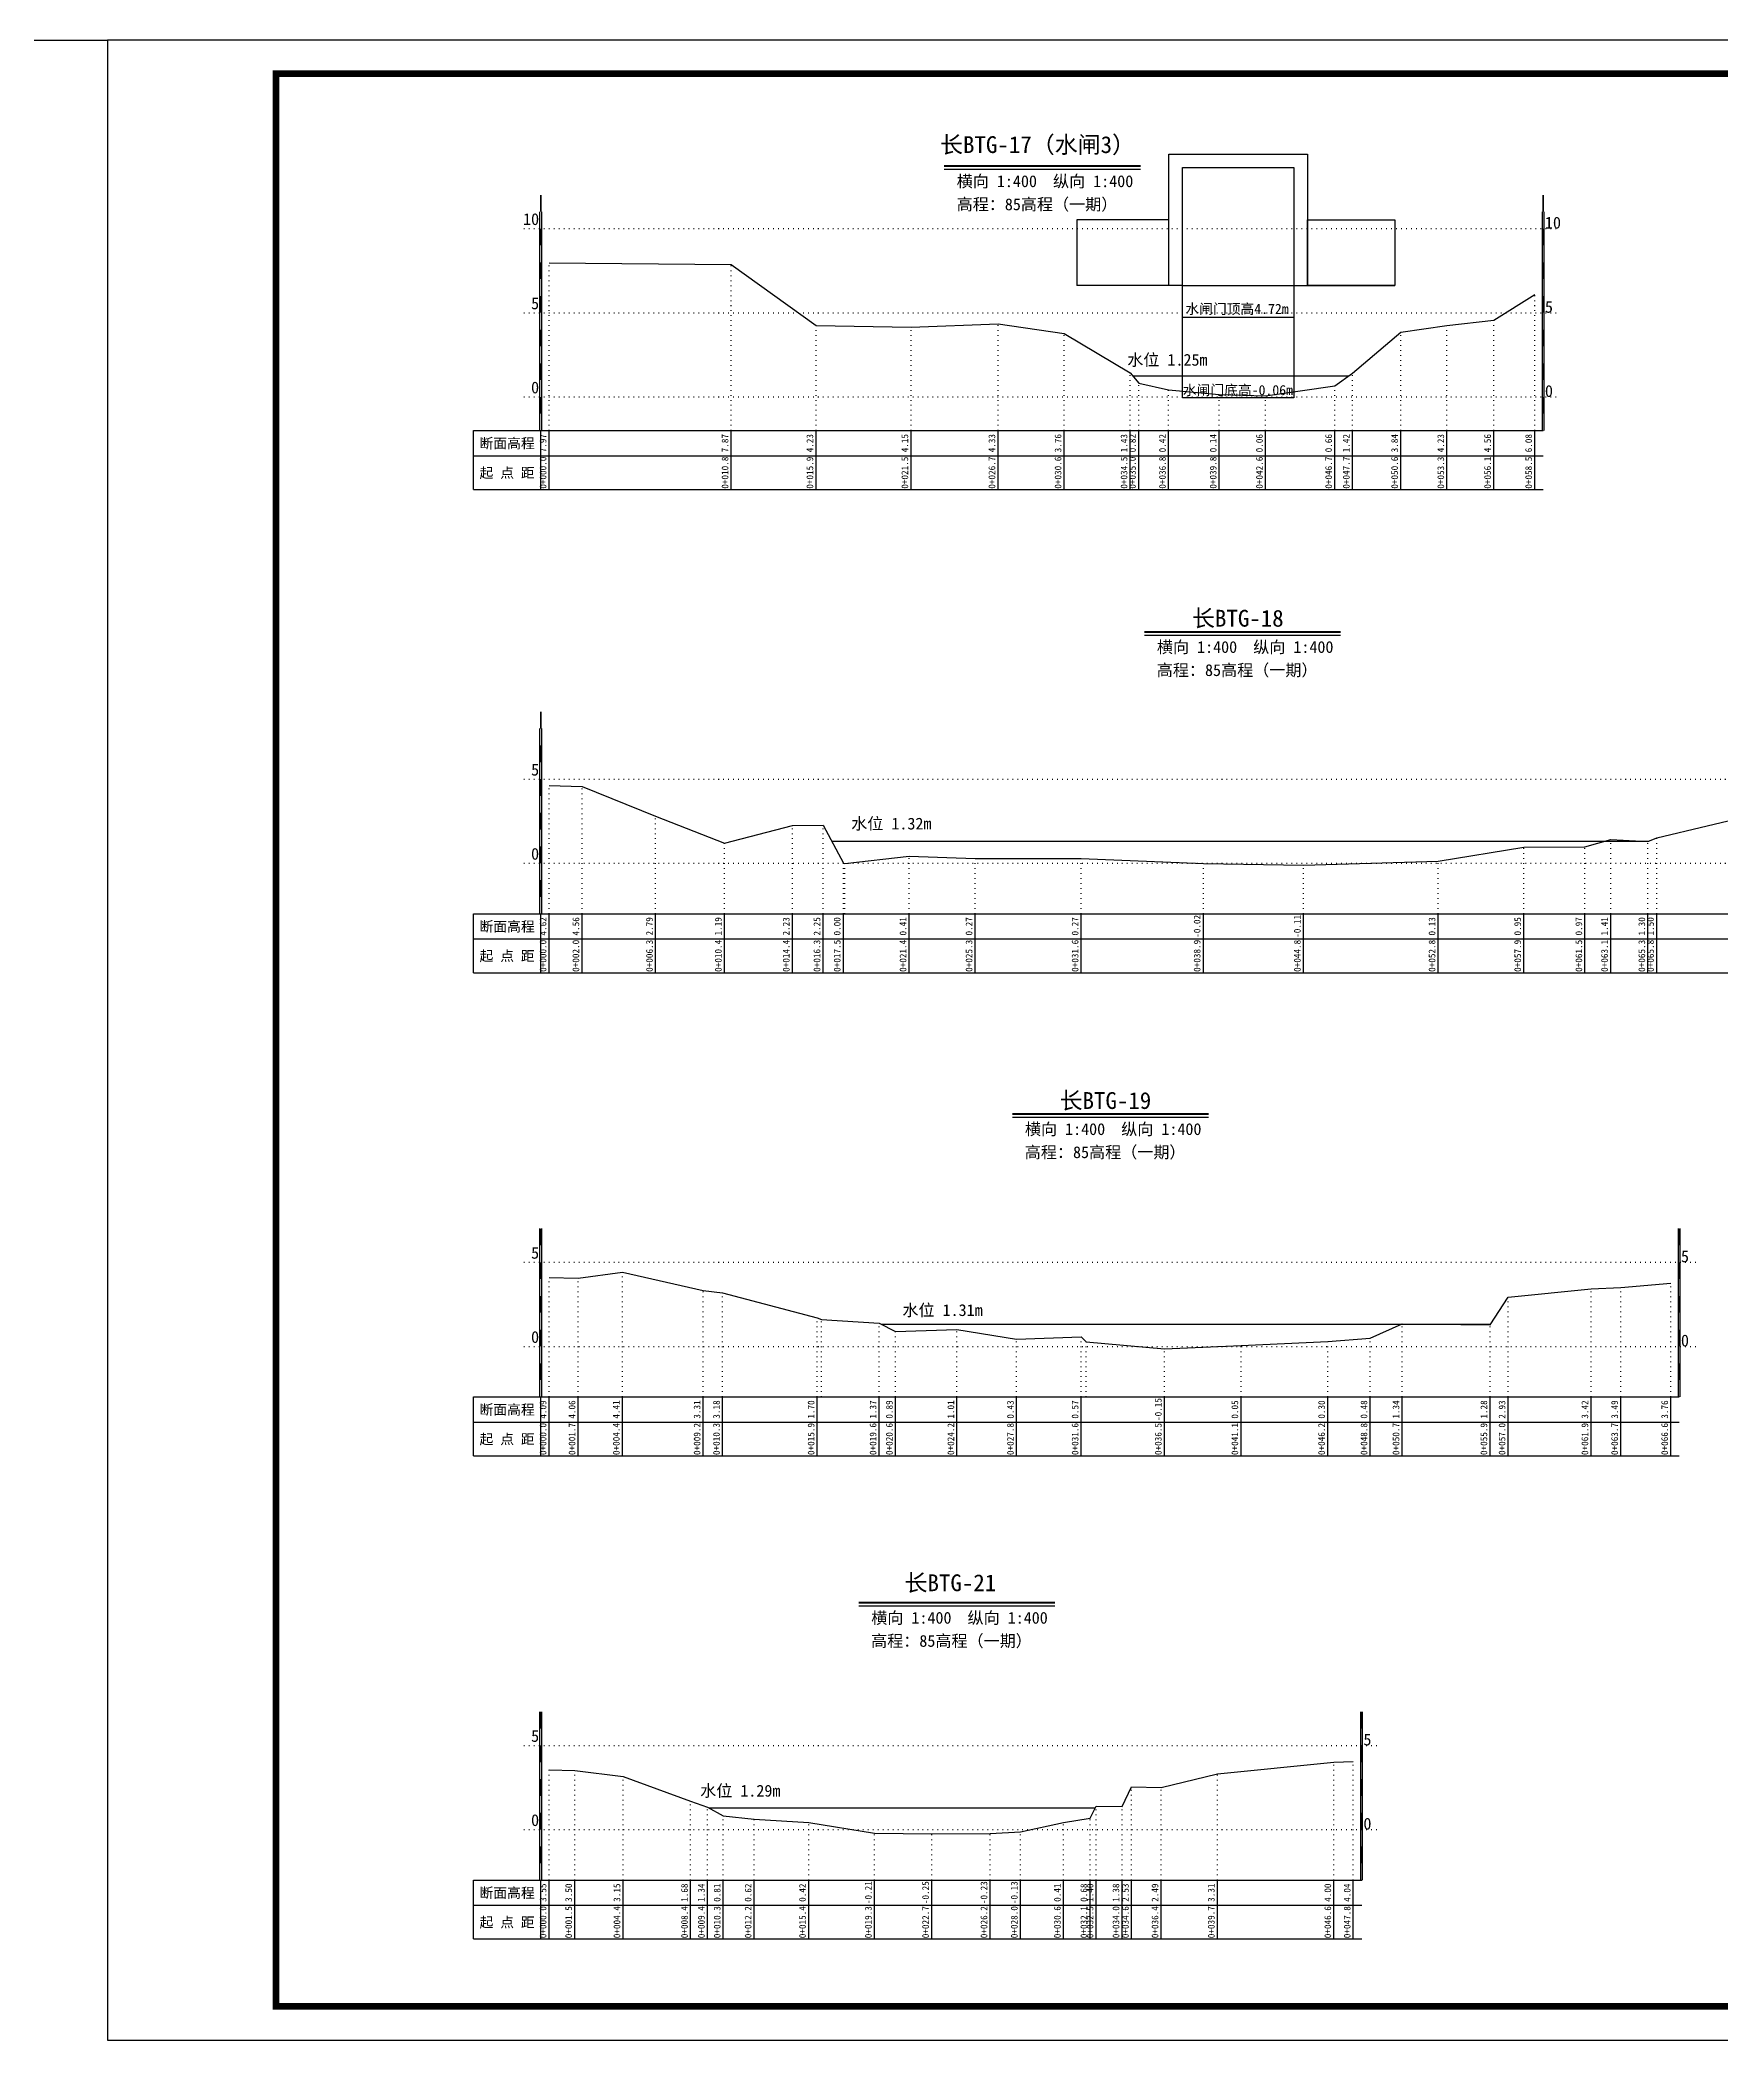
# Model space of a CAD drawing. Header units: millimetres. Extents: x 518104 to 521506, y 3371901 to 3372198.
# Drawn here: x 520081.9 to 520331.7, y 3371900.9 to 3372197.9 of the extents above; entities that cross this region are included whole.
import ezdxf
from ezdxf.enums import TextEntityAlignment as Align

# ---------------------------------------------------------------- set-up
doc = ezdxf.new("R2010")
doc.units = ezdxf.units.MM
doc.header["$LTSCALE"] = 0.4
doc.header["$MEASUREMENT"] = 0
doc.linetypes.add('X4', pattern=[1.6, 0, -1.6])
for name, color, linetype in [('DMX', 1, 'Continuous'), ('zdm1', 5, 'Continuous'), ('ZDMT5', 3, 'Continuous'), ('图框', 7, 'Continuous'), ('断面名称', 5, 'Continuous'), ('比例尺', 3, 'Continuous'), ('水位', 4, 'Continuous'), ('水闸', 7, 'Continuous')]:
    doc.layers.add(name, color=color, linetype=linetype)
doc.styles.add('HDM', font='仿宋_GB2312.ttf')

msp = doc.modelspace()

# ---------------------------------------------------------------- linework, layer by layer
at = {"layer": 'DMX', "linetype": 'Continuous', "flags": 128}
for points in [[(520157.55, 3372164.8), (520184.58, 3372164.55), (520197.18, 3372155.45), (520211.28, 3372155.25), (520224.2, 3372155.7), (520234.03, 3372154.27), (520243.83, 3372148.45), (520245.08, 3372146.92), (520249.53, 3372145.92), (520257.05, 3372145.22), (520263.93, 3372145.02), (520274.2, 3372146.52), (520276.83, 3372148.42), (520284, 3372154.47), (520290.85, 3372155.45), (520297.8, 3372156.27), (520303.9, 3372160.07)], [(520157.55, 3372087.17), (520162.43, 3372087.02), (520173.35, 3372082.6), (520183.58, 3372078.6), (520193.65, 3372081.2), (520198.23, 3372081.25), (520201.23, 3372075.62), (520201.43, 3372075.6), (520211, 3372076.65), (520220.8, 3372076.3), (520236.55, 3372076.3), (520254.68, 3372075.57), (520269.55, 3372075.35), (520289.55, 3372075.95), (520302.28, 3372078), (520311.35, 3372078.05), (520315.18, 3372079.15), (520320.7, 3372078.87), (520322, 3372079.37), (520336.95, 3372082.95), (520340.35, 3372083.27), (520352.48, 3372086.65), (520363.4, 3372088.95)], [(520157.55, 3372014.1), (520161.85, 3372014.02), (520168.43, 3372014.9), (520180.43, 3372012.15), (520183.3, 3372011.82), (520197.35, 3372008.12), (520197.98, 3372007.87), (520206.55, 3372007.3), (520208.98, 3372006.1), (520218.1, 3372006.4), (520226.95, 3372004.95), (520236.55, 3372005.3), (520237.28, 3372004.57), (520248.9, 3372003.5), (520260.28, 3372004), (520273.15, 3372004.62), (520279.45, 3372005.07), (520284.2, 3372007.22), (520297.25, 3372007.07), (520299.95, 3372011.2), (520312.25, 3372012.42), (520316.68, 3372012.6), (520324.1, 3372013.27)], [(520157.55, 3371941), (520161.35, 3371940.87), (520168.53, 3371940), (520178.55, 3371936.32), (520181.05, 3371935.47), (520183.4, 3371934.15), (520188, 3371933.67), (520196.08, 3371933.17), (520205.85, 3371931.6), (520214.35, 3371931.5), (520223.03, 3371931.55), (520227.53, 3371931.8), (520233.93, 3371933.15), (520237.85, 3371933.82), (520238.78, 3371935.62), (520242.63, 3371935.57), (520244.03, 3371938.45), (520248.43, 3371938.35), (520256.78, 3371940.4), (520274.08, 3371942.12), (520276.95, 3371942.22)]]:
    msp.add_lwpolyline(points, dxfattribs=at)
at = {"layer": 'zdm1', "linetype": 'Continuous'}
for p, q in [((520156.18, 3372139.87), (520156.18, 3372172.37)), ((520156.43, 3372139.87), (520156.43, 3372172.37)), ((520305.03, 3372139.87), (520305.03, 3372172.37)), ((520305.28, 3372139.87), (520305.28, 3372172.37)), ((520146.3, 3372139.87), (520157.55, 3372139.87)), ((520146.3, 3372131.12), (520146.3, 3372139.87)), ((520156.3, 3372131.12), (520156.3, 3372139.87)), ((520157.55, 3372139.87), (520305.15, 3372139.87)), ((520146.3, 3372136.12), (520305.15, 3372136.12)), ((520146.3, 3372131.12), (520305.15, 3372131.12)), ((520156.18, 3372068.12), (520156.18, 3372095.62)), ((520156.43, 3372068.12), (520156.43, 3372095.62)), ((520146.3, 3372068.12), (520157.55, 3372068.12)), ((520146.3, 3372059.37), (520146.3, 3372068.12)), ((520156.3, 3372059.37), (520156.3, 3372068.12)), ((520157.55, 3372068.12), (520364.65, 3372068.12)), ((520146.3, 3372064.37), (520364.65, 3372064.37)), ((520146.3, 3372059.37), (520364.65, 3372059.37)), ((520156.18, 3371996.37), (520156.18, 3372021.37)), ((520156.43, 3371996.37), (520156.43, 3372021.37)), ((520325.23, 3371996.37), (520325.23, 3372021.37)), ((520325.48, 3371996.37), (520325.48, 3372021.37)), ((520146.3, 3371996.37), (520157.55, 3371996.37)), ((520146.3, 3371987.62), (520146.3, 3371996.37)), ((520156.3, 3371987.62), (520156.3, 3371996.37)), ((520157.55, 3371996.37), (520325.35, 3371996.37)), ((520146.3, 3371992.62), (520325.35, 3371992.62)), ((520146.3, 3371987.62), (520325.35, 3371987.62)), ((520156.18, 3371924.62), (520156.18, 3371949.62)), ((520156.43, 3371924.62), (520156.43, 3371949.62)), ((520278.08, 3371924.62), (520278.08, 3371949.62)), ((520278.33, 3371924.62), (520278.33, 3371949.62)), ((520146.3, 3371924.62), (520157.55, 3371924.62)), ((520146.3, 3371915.87), (520146.3, 3371924.62)), ((520156.3, 3371915.87), (520156.3, 3371924.62)), ((520157.55, 3371924.62), (520278.2, 3371924.62)), ((520146.3, 3371920.87), (520278.2, 3371920.87)), ((520146.3, 3371915.87), (520278.2, 3371915.87))]:
    msp.add_line(p, q, dxfattribs=at)
at = {"layer": 'zdm1', "linetype": 'X4'}
for p, q in [((520153.8, 3372169.87), (520307.65, 3372169.87)), ((520153.8, 3372157.37), (520307.65, 3372157.37)), ((520153.8, 3372144.87), (520307.65, 3372144.87)), ((520153.8, 3372088.12), (520367.15, 3372088.12)), ((520153.8, 3372075.62), (520367.15, 3372075.62)), ((520153.8, 3372016.37), (520327.85, 3372016.37)), ((520153.8, 3372003.87), (520327.85, 3372003.87)), ((520153.8, 3371944.62), (520280.7, 3371944.62)), ((520153.8, 3371932.12), (520280.7, 3371932.12))]:
    msp.add_line(p, q, dxfattribs=at)
at = {"layer": 'zdm1', "linetype": 'Continuous', "flags": 128}
for points in [[(520156.3, 3372172.37, 0.25, 0.25, 0), (520156.3, 3372174.87, 0.25, 0.25, 0)], [(520305.15, 3372172.37, 0.25, 0.25, 0), (520305.15, 3372174.87, 0.25, 0.25, 0)], [(520156.3, 3372167.37, 0.25, 0.25, 0), (520156.3, 3372169.87, 0.25, 0.25, 0)], [(520305.15, 3372167.37, 0.25, 0.25, 0), (520305.15, 3372169.87, 0.25, 0.25, 0)], [(520156.3, 3372162.37, 0.25, 0.25, 0), (520156.3, 3372164.87, 0.25, 0.25, 0)], [(520305.15, 3372162.37, 0.25, 0.25, 0), (520305.15, 3372164.87, 0.25, 0.25, 0)], [(520156.3, 3372157.37, 0.25, 0.25, 0), (520156.3, 3372159.87, 0.25, 0.25, 0)], [(520305.15, 3372157.37, 0.25, 0.25, 0), (520305.15, 3372159.87, 0.25, 0.25, 0)], [(520156.3, 3372152.37, 0.25, 0.25, 0), (520156.3, 3372154.87, 0.25, 0.25, 0)], [(520305.15, 3372152.37, 0.25, 0.25, 0), (520305.15, 3372154.87, 0.25, 0.25, 0)], [(520156.3, 3372147.37, 0.25, 0.25, 0), (520156.3, 3372149.87, 0.25, 0.25, 0)], [(520305.15, 3372147.37, 0.25, 0.25, 0), (520305.15, 3372149.87, 0.25, 0.25, 0)], [(520156.3, 3372142.37, 0.25, 0.25, 0), (520156.3, 3372144.87, 0.25, 0.25, 0)], [(520305.15, 3372142.37, 0.25, 0.25, 0), (520305.15, 3372144.87, 0.25, 0.25, 0)], [(520156.3, 3372095.62, 0.25, 0.25, 0), (520156.3, 3372098.12, 0.25, 0.25, 0)], [(520156.3, 3372090.62, 0.25, 0.25, 0), (520156.3, 3372093.12, 0.25, 0.25, 0)], [(520156.3, 3372085.62, 0.25, 0.25, 0), (520156.3, 3372088.12, 0.25, 0.25, 0)], [(520156.3, 3372080.62, 0.25, 0.25, 0), (520156.3, 3372083.12, 0.25, 0.25, 0)], [(520156.3, 3372075.62, 0.25, 0.25, 0), (520156.3, 3372078.12, 0.25, 0.25, 0)], [(520156.3, 3372070.62, 0.25, 0.25, 0), (520156.3, 3372073.12, 0.25, 0.25, 0)], [(520156.3, 3372018.87, 0.25, 0.25, 0), (520156.3, 3372021.37, 0.25, 0.25, 0)], [(520325.35, 3372018.87, 0.25, 0.25, 0), (520325.35, 3372021.37, 0.25, 0.25, 0)], [(520156.3, 3372013.87, 0.25, 0.25, 0), (520156.3, 3372016.37, 0.25, 0.25, 0)], [(520325.35, 3372013.87, 0.25, 0.25, 0), (520325.35, 3372016.37, 0.25, 0.25, 0)], [(520156.3, 3372008.87, 0.25, 0.25, 0), (520156.3, 3372011.37, 0.25, 0.25, 0)], [(520325.35, 3372008.87, 0.25, 0.25, 0), (520325.35, 3372011.37, 0.25, 0.25, 0)], [(520156.3, 3372003.87, 0.25, 0.25, 0), (520156.3, 3372006.37, 0.25, 0.25, 0)], [(520325.35, 3372003.87, 0.25, 0.25, 0), (520325.35, 3372006.37, 0.25, 0.25, 0)], [(520156.3, 3371998.87, 0.25, 0.25, 0), (520156.3, 3372001.37, 0.25, 0.25, 0)], [(520325.35, 3371998.87, 0.25, 0.25, 0), (520325.35, 3372001.37, 0.25, 0.25, 0)], [(520156.3, 3371947.12, 0.25, 0.25, 0), (520156.3, 3371949.62, 0.25, 0.25, 0)], [(520278.2, 3371947.12, 0.25, 0.25, 0), (520278.2, 3371949.62, 0.25, 0.25, 0)], [(520156.3, 3371942.12, 0.25, 0.25, 0), (520156.3, 3371944.62, 0.25, 0.25, 0)], [(520278.2, 3371942.12, 0.25, 0.25, 0), (520278.2, 3371944.62, 0.25, 0.25, 0)], [(520156.3, 3371937.12, 0.25, 0.25, 0), (520156.3, 3371939.62, 0.25, 0.25, 0)], [(520278.2, 3371937.12, 0.25, 0.25, 0), (520278.2, 3371939.62, 0.25, 0.25, 0)], [(520156.3, 3371932.12, 0.25, 0.25, 0), (520156.3, 3371934.62, 0.25, 0.25, 0)], [(520278.2, 3371932.12, 0.25, 0.25, 0), (520278.2, 3371934.62, 0.25, 0.25, 0)], [(520156.3, 3371927.12, 0.25, 0.25, 0), (520156.3, 3371929.62, 0.25, 0.25, 0)], [(520278.2, 3371927.12, 0.25, 0.25, 0), (520278.2, 3371929.62, 0.25, 0.25, 0)]]:
    msp.add_lwpolyline(points, format="xyseb", dxfattribs=at)
at = {"layer": 'ZDMT5', "linetype": 'X4'}
for p, q in [((520157.55, 3372139.87), (520157.55, 3372164.8)), ((520184.58, 3372139.87), (520184.58, 3372164.55)), ((520303.9, 3372139.87), (520303.9, 3372160.07)), ((520297.8, 3372139.87), (520297.8, 3372156.27)), ((520197.18, 3372139.87), (520197.18, 3372155.45)), ((520211.28, 3372139.87), (520211.28, 3372155.25)), ((520224.2, 3372139.87), (520224.2, 3372155.7)), ((520234.03, 3372139.87), (520234.03, 3372154.27)), ((520284, 3372139.87), (520284, 3372154.47)), ((520290.85, 3372139.87), (520290.85, 3372155.45)), ((520243.83, 3372139.87), (520243.83, 3372148.45)), ((520245.08, 3372139.87), (520245.08, 3372146.92)), ((520276.83, 3372139.87), (520276.83, 3372148.42)), ((520249.53, 3372139.87), (520249.53, 3372145.92)), ((520257.05, 3372139.87), (520257.05, 3372145.22)), ((520263.93, 3372139.87), (520263.93, 3372145.02)), ((520274.2, 3372139.87), (520274.2, 3372146.52)), ((520157.55, 3372068.12), (520157.55, 3372087.17)), ((520162.43, 3372068.12), (520162.43, 3372087.02)), ((520173.35, 3372068.12), (520173.35, 3372082.6)), ((520193.65, 3372068.12), (520193.65, 3372081.2)), ((520198.23, 3372068.12), (520198.23, 3372081.25)), ((520315.18, 3372068.12), (520315.18, 3372079.15)), ((520320.7, 3372068.12), (520320.7, 3372078.87)), ((520322, 3372068.12), (520322, 3372079.37)), ((520183.58, 3372068.12), (520183.58, 3372078.6)), ((520211, 3372068.12), (520211, 3372076.65)), ((520220.8, 3372068.12), (520220.8, 3372076.3)), ((520236.55, 3372068.12), (520236.55, 3372076.3)), ((520289.55, 3372068.12), (520289.55, 3372075.95)), ((520302.28, 3372068.12), (520302.28, 3372078)), ((520311.35, 3372068.12), (520311.35, 3372078.05)), ((520201.23, 3372068.12), (520201.23, 3372075.62)), ((520201.43, 3372068.12), (520201.43, 3372075.6)), ((520254.68, 3372068.12), (520254.68, 3372075.57)), ((520269.55, 3372068.12), (520269.55, 3372075.35)), ((520157.55, 3371996.37), (520157.55, 3372014.1)), ((520161.85, 3371996.37), (520161.85, 3372014.02)), ((520168.43, 3371996.37), (520168.43, 3372014.9)), ((520324.1, 3371996.37), (520324.1, 3372013.27)), ((520180.43, 3371996.37), (520180.43, 3372012.15)), ((520183.3, 3371996.37), (520183.3, 3372011.82)), ((520299.95, 3371996.37), (520299.95, 3372011.2)), ((520312.25, 3371996.37), (520312.25, 3372012.42)), ((520316.68, 3371996.37), (520316.68, 3372012.6)), ((520197.35, 3371996.37), (520197.35, 3372008.12)), ((520197.98, 3371996.37), (520197.98, 3372007.87)), ((520206.55, 3371996.37), (520206.55, 3372007.3)), ((520208.98, 3371996.37), (520208.98, 3372006.1)), ((520218.1, 3371996.37), (520218.1, 3372006.4)), ((520226.95, 3371996.37), (520226.95, 3372004.95)), ((520236.55, 3371996.37), (520236.55, 3372005.3)), ((520237.28, 3371996.37), (520237.28, 3372004.57)), ((520273.15, 3371996.37), (520273.15, 3372004.62)), ((520279.45, 3371996.37), (520279.45, 3372005.07)), ((520284.2, 3371996.37), (520284.2, 3372007.22)), ((520297.25, 3371996.37), (520297.25, 3372007.07)), ((520248.9, 3371996.37), (520248.9, 3372003.5)), ((520260.28, 3371996.37), (520260.28, 3372004)), ((520274.08, 3371924.62), (520274.08, 3371942.12)), ((520276.95, 3371924.62), (520276.95, 3371942.22)), ((520157.55, 3371924.62), (520157.55, 3371941)), ((520161.35, 3371924.62), (520161.35, 3371940.87)), ((520168.53, 3371924.62), (520168.53, 3371940)), ((520256.78, 3371924.62), (520256.78, 3371940.4)), ((520178.55, 3371924.62), (520178.55, 3371936.32)), ((520244.03, 3371924.62), (520244.03, 3371938.45)), ((520248.43, 3371924.62), (520248.43, 3371938.35)), ((520181.05, 3371924.62), (520181.05, 3371935.47)), ((520183.4, 3371924.62), (520183.4, 3371934.15)), ((520188, 3371924.62), (520188, 3371933.67)), ((520196.08, 3371924.62), (520196.08, 3371933.17)), ((520233.93, 3371924.62), (520233.93, 3371933.15)), ((520237.85, 3371924.62), (520237.85, 3371933.82)), ((520238.78, 3371924.62), (520238.78, 3371935.62)), ((520242.63, 3371924.62), (520242.63, 3371935.57)), ((520205.85, 3371924.62), (520205.85, 3371931.6)), ((520214.35, 3371924.62), (520214.35, 3371931.5)), ((520223.03, 3371924.62), (520223.03, 3371931.55)), ((520227.53, 3371924.62), (520227.53, 3371931.8))]:
    msp.add_line(p, q, dxfattribs=at)
at = {"layer": 'ZDMT5', "linetype": 'Continuous'}
for p, q in [((520157.55, 3372131.12), (520157.55, 3372139.87)), ((520184.58, 3372131.12), (520184.58, 3372139.87)), ((520197.18, 3372131.12), (520197.18, 3372139.87)), ((520211.28, 3372131.12), (520211.28, 3372139.87)), ((520224.2, 3372131.12), (520224.2, 3372139.87)), ((520234.03, 3372131.12), (520234.03, 3372139.87)), ((520243.83, 3372131.12), (520243.83, 3372139.87)), ((520245.08, 3372131.12), (520245.08, 3372139.87)), ((520249.53, 3372131.12), (520249.53, 3372139.87)), ((520257.05, 3372131.12), (520257.05, 3372139.87)), ((520263.93, 3372131.12), (520263.93, 3372139.87)), ((520274.2, 3372131.12), (520274.2, 3372139.87)), ((520276.83, 3372131.12), (520276.83, 3372139.87)), ((520284, 3372131.12), (520284, 3372139.87)), ((520290.85, 3372131.12), (520290.85, 3372139.87)), ((520297.8, 3372131.12), (520297.8, 3372139.87)), ((520303.9, 3372131.12), (520303.9, 3372139.87)), ((520157.55, 3372059.37), (520157.55, 3372068.12)), ((520162.43, 3372059.37), (520162.43, 3372068.12)), ((520173.35, 3372059.37), (520173.35, 3372068.12)), ((520183.58, 3372059.37), (520183.58, 3372068.12)), ((520193.65, 3372059.37), (520193.65, 3372068.12)), ((520198.23, 3372059.37), (520198.23, 3372068.12)), ((520201.23, 3372059.37), (520201.23, 3372068.12)), ((520211, 3372059.37), (520211, 3372068.12)), ((520220.8, 3372059.37), (520220.8, 3372068.12)), ((520236.55, 3372059.37), (520236.55, 3372068.12)), ((520254.68, 3372059.37), (520254.68, 3372068.12)), ((520269.55, 3372059.37), (520269.55, 3372068.12)), ((520289.55, 3372059.37), (520289.55, 3372068.12)), ((520302.28, 3372059.37), (520302.28, 3372068.12)), ((520311.35, 3372059.37), (520311.35, 3372068.12)), ((520315.18, 3372059.37), (520315.18, 3372068.12)), ((520320.7, 3372059.37), (520320.7, 3372068.12)), ((520322, 3372059.37), (520322, 3372068.12)), ((520157.55, 3371987.62), (520157.55, 3371996.37)), ((520161.85, 3371987.62), (520161.85, 3371996.37)), ((520168.43, 3371987.62), (520168.43, 3371996.37)), ((520180.43, 3371987.62), (520180.43, 3371996.37)), ((520183.3, 3371987.62), (520183.3, 3371996.37)), ((520197.35, 3371987.62), (520197.35, 3371996.37)), ((520206.55, 3371987.62), (520206.55, 3371996.37)), ((520208.98, 3371987.62), (520208.98, 3371996.37)), ((520218.1, 3371987.62), (520218.1, 3371996.37)), ((520226.95, 3371987.62), (520226.95, 3371996.37)), ((520236.55, 3371987.62), (520236.55, 3371996.37)), ((520248.9, 3371987.62), (520248.9, 3371996.37)), ((520260.28, 3371987.62), (520260.28, 3371996.37)), ((520273.15, 3371987.62), (520273.15, 3371996.37)), ((520279.45, 3371987.62), (520279.45, 3371996.37)), ((520284.2, 3371987.62), (520284.2, 3371996.37)), ((520297.25, 3371987.62), (520297.25, 3371996.37)), ((520299.95, 3371987.62), (520299.95, 3371996.37)), ((520312.25, 3371987.62), (520312.25, 3371996.37)), ((520316.68, 3371987.62), (520316.68, 3371996.37)), ((520324.1, 3371987.62), (520324.1, 3371996.37)), ((520157.55, 3371915.87), (520157.55, 3371924.62)), ((520161.35, 3371915.87), (520161.35, 3371924.62)), ((520168.53, 3371915.87), (520168.53, 3371924.62)), ((520178.55, 3371915.87), (520178.55, 3371924.62)), ((520181.05, 3371915.87), (520181.05, 3371924.62)), ((520183.4, 3371915.87), (520183.4, 3371924.62)), ((520188, 3371915.87), (520188, 3371924.62)), ((520196.08, 3371915.87), (520196.08, 3371924.62)), ((520205.85, 3371915.87), (520205.85, 3371924.62)), ((520214.35, 3371915.87), (520214.35, 3371924.62)), ((520223.03, 3371915.87), (520223.03, 3371924.62)), ((520227.53, 3371915.87), (520227.53, 3371924.62)), ((520233.93, 3371915.87), (520233.93, 3371924.62)), ((520237.85, 3371915.87), (520237.85, 3371924.62)), ((520238.78, 3371915.87), (520238.78, 3371924.62)), ((520242.63, 3371915.87), (520242.63, 3371924.62)), ((520244.03, 3371915.87), (520244.03, 3371924.62)), ((520248.43, 3371915.87), (520248.43, 3371924.62)), ((520256.78, 3371915.87), (520256.78, 3371924.62)), ((520274.08, 3371915.87), (520274.08, 3371924.62)), ((520276.95, 3371915.87), (520276.95, 3371924.62))]:
    msp.add_line(p, q, dxfattribs=at)
at = {"layer": '图框', "flags": 128}
msp.add_lwpolyline([(520091.97, 3371900.87), (520511.97, 3371900.87), (520511.97, 3372197.87), (520091.97, 3372197.87)], close=True, dxfattribs=at)
at = {"layer": '图框', "const_width": 1, "flags": 128}
msp.add_lwpolyline([(520116.97, 3371905.87), (520506.97, 3371905.87), (520506.97, 3372192.87), (520116.97, 3372192.87)], close=True, dxfattribs=at)
at = {"layer": '比例尺', "color": 3, "linetype": 'Continuous', "lineweight": 40}
for p, q in [((520216.2, 3372179.17), (520245.33, 3372179.17)), ((520245.93, 3372110), (520275.05, 3372110)), ((520226.33, 3372038.41), (520255.45, 3372038.41)), ((520203.51, 3371965.84), (520232.63, 3371965.84))]:
    msp.add_line(p, q, dxfattribs=at)
at = {"layer": '比例尺', "color": 3, "linetype": 'Continuous'}
for p, q in [((520216.2, 3372178.67), (520245.33, 3372178.67)), ((520245.93, 3372109.5), (520275.05, 3372109.5)), ((520226.33, 3372037.91), (520255.45, 3372037.91)), ((520203.51, 3371965.34), (520232.63, 3371965.34))]:
    msp.add_line(p, q, dxfattribs=at)
at = {"layer": '比例尺', "linetype": 'Continuous'}
msp.add_lwpolyline([(520015.07, 3372197.87), (520091.97, 3372197.87)], dxfattribs=at)
at = {"layer": '水位', "color": 6, "linetype": 'Continuous'}
for p, q in [((520244.2, 3372148), (520276.24, 3372148)), ((520199.47, 3372078.92), (520320.83, 3372078.92)), ((520206.85, 3372007.15), (520297.3, 3372007.15)), ((520181.27, 3371935.35), (520238.63, 3371935.35))]:
    msp.add_line(p, q, dxfattribs=at)
at = {"layer": '水闸', "linetype": 'Continuous', "flags": 128}
for points in [[(520249.58, 3372161.42), (520249.58, 3372180.92), (520270.13, 3372180.92), (520270.13, 3372161.42)], [(520251.58, 3372161.42), (520251.58, 3372178.92), (520268.13, 3372178.92), (520268.13, 3372161.42)], [(520249.58, 3372161.42), (520249.58, 3372171.17), (520235.9, 3372171.17), (520235.9, 3372161.42)], [(520251.58, 3372161.42), (520235.9, 3372161.42)], [(520268.13, 3372161.42), (520283.1, 3372161.42)], [(520268.13, 3372156.67), (520251.58, 3372156.67)]]:
    msp.add_lwpolyline(points, dxfattribs=at)
for points in [[(520270.13, 3372161.42), (520270.13, 3372171.17), (520283.1, 3372171.17), (520283.1, 3372161.42)], [(520251.58, 3372161.42), (520268.13, 3372161.42), (520268.13, 3372156.67), (520268.13, 3372144.72), (520251.58, 3372144.72)]]:
    msp.add_lwpolyline(points, close=True, dxfattribs=at)

# ---------------------------------------------------------------- texts
at = {"layer": 'zdm1', "linetype": 'Continuous', "style": 'HDM'}
for s, p in [('10', (520156.05, 3372169.87)), ('5', (520156.05, 3372157.37)), ('0', (520156.05, 3372144.87)), ('5', (520156.05, 3372088.12)), ('0', (520156.05, 3372075.62)), ('5', (520156.05, 3372016.37)), ('0', (520156.05, 3372003.87)), ('5', (520156.05, 3371944.62)), ('0', (520156.05, 3371932.12))]:
    msp.add_text(s, height=1.75, dxfattribs=at).set_placement(p, align=Align.BOTTOM_RIGHT)
for s, p in [('10', (520305.4, 3372169.87)), ('5', (520305.4, 3372157.37)), ('0', (520305.4, 3372144.87)), ('5', (520325.6, 3372016.37)), ('0', (520325.6, 3372003.87)), ('5', (520278.45, 3371944.62)), ('0', (520278.45, 3371932.12))]:
    msp.add_text(s, height=1.75, dxfattribs=at).set_placement(p)
for s, p in [('断面高程', (520151.3, 3372138)), ('起 点 距', (520151.3, 3372133.62)), ('断面高程', (520151.3, 3372066.25)), ('起 点 距', (520151.3, 3372061.87)), ('断面高程', (520151.3, 3371994.5)), ('起 点 距', (520151.3, 3371990.12)), ('断面高程', (520151.3, 3371922.75)), ('起 点 距', (520151.3, 3371918.37))]:
    msp.add_text(s, height=1.5, dxfattribs=at).set_placement(p, align=Align.MIDDLE)
at = {"layer": 'ZDMT5', "linetype": 'Continuous', "style": 'HDM'}
for s, p in [('7.97', (520157.43, 3372138)), ('7.87', (520184.45, 3372138)), ('4.23', (520197.05, 3372138)), ('4.15', (520211.15, 3372138)), ('4.33', (520224.08, 3372138)), ('3.76', (520233.9, 3372138)), ('1.43', (520243.7, 3372138)), ('0.82', (520244.95, 3372138)), ('0.42', (520249.4, 3372138)), ('0.14', (520256.93, 3372138)), ('0.06', (520263.8, 3372138)), ('0.66', (520274.08, 3372138)), ('1.42', (520276.7, 3372138)), ('3.84', (520283.88, 3372138)), ('4.23', (520290.73, 3372138)), ('4.56', (520297.68, 3372138)), ('6.08', (520303.78, 3372138)), ('0+000.0', (520157.43, 3372133.62)), ('0+010.8', (520184.45, 3372133.62)), ('0+015.9', (520197.05, 3372133.62)), ('0+021.5', (520211.15, 3372133.62)), ('0+026.7', (520224.08, 3372133.62)), ('0+030.6', (520233.9, 3372133.62)), ('0+034.5', (520243.7, 3372133.62)), ('0+035.0', (520244.95, 3372133.62)), ('0+036.8', (520249.4, 3372133.62)), ('0+039.8', (520256.93, 3372133.62)), ('0+042.6', (520263.8, 3372133.62)), ('0+046.7', (520274.08, 3372133.62)), ('0+047.7', (520276.7, 3372133.62)), ('0+050.6', (520283.88, 3372133.62)), ('0+053.3', (520290.73, 3372133.62)), ('0+056.1', (520297.68, 3372133.62)), ('0+058.5', (520303.78, 3372133.62)), ('4.62', (520157.43, 3372066.25)), ('4.56', (520162.3, 3372066.25)), ('2.79', (520173.23, 3372066.25)), ('1.19', (520183.45, 3372066.25)), ('2.23', (520193.53, 3372066.25)), ('2.25', (520198.1, 3372066.25)), ('0.00', (520201.1, 3372066.25)), ('0.41', (520210.88, 3372066.25)), ('0.27', (520220.68, 3372066.25)), ('0.27', (520236.43, 3372066.25)), ('-0.02', (520254.55, 3372066.25)), ('-0.11', (520269.43, 3372066.25)), ('0.13', (520289.43, 3372066.25)), ('0.95', (520302.15, 3372066.25)), ('0.97', (520311.23, 3372066.25)), ('1.41', (520315.05, 3372066.25)), ('1.30', (520320.58, 3372066.25)), ('1.50', (520321.88, 3372066.25)), ('0+000.0', (520157.43, 3372061.87)), ('0+002.0', (520162.3, 3372061.87)), ('0+006.3', (520173.23, 3372061.87)), ('0+010.4', (520183.45, 3372061.87)), ('0+014.4', (520193.53, 3372061.87)), ('0+016.3', (520198.1, 3372061.87)), ('0+017.5', (520201.1, 3372061.87)), ('0+021.4', (520210.88, 3372061.87)), ('0+025.3', (520220.68, 3372061.87)), ('0+031.6', (520236.43, 3372061.87)), ('0+038.9', (520254.55, 3372061.87)), ('0+044.8', (520269.43, 3372061.87)), ('0+052.8', (520289.43, 3372061.87)), ('0+057.9', (520302.15, 3372061.87)), ('0+061.5', (520311.23, 3372061.87)), ('0+063.1', (520315.05, 3372061.87)), ('0+065.3', (520320.58, 3372061.87)), ('0+065.8', (520321.88, 3372061.87)), ('4.09', (520157.43, 3371994.5)), ('4.06', (520161.73, 3371994.5)), ('4.41', (520168.3, 3371994.5)), ('3.31', (520180.3, 3371994.5)), ('3.18', (520183.18, 3371994.5)), ('1.70', (520197.23, 3371994.5)), ('1.37', (520206.43, 3371994.5)), ('0.89', (520208.85, 3371994.5)), ('1.01', (520217.98, 3371994.5)), ('0.43', (520226.83, 3371994.5)), ('0.57', (520236.43, 3371994.5)), ('-0.15', (520248.78, 3371994.5)), ('0.05', (520260.15, 3371994.5)), ('0.30', (520273.03, 3371994.5)), ('0.48', (520279.33, 3371994.5)), ('1.34', (520284.08, 3371994.5)), ('1.28', (520297.13, 3371994.5)), ('2.93', (520299.83, 3371994.5)), ('3.42', (520312.13, 3371994.5)), ('3.49', (520316.55, 3371994.5)), ('3.76', (520323.98, 3371994.5)), ('0+000.0', (520157.43, 3371990.12)), ('0+001.7', (520161.73, 3371990.12)), ('0+004.4', (520168.3, 3371990.12)), ('0+009.2', (520180.3, 3371990.12)), ('0+010.3', (520183.18, 3371990.12)), ('0+015.9', (520197.23, 3371990.12)), ('0+019.6', (520206.43, 3371990.12)), ('0+020.6', (520208.85, 3371990.12)), ('0+024.2', (520217.98, 3371990.12)), ('0+027.8', (520226.83, 3371990.12)), ('0+031.6', (520236.43, 3371990.12)), ('0+036.5', (520248.78, 3371990.12)), ('0+041.1', (520260.15, 3371990.12)), ('0+046.2', (520273.03, 3371990.12)), ('0+048.8', (520279.33, 3371990.12)), ('0+050.7', (520284.08, 3371990.12)), ('0+055.9', (520297.13, 3371990.12)), ('0+057.0', (520299.83, 3371990.12)), ('0+061.9', (520312.13, 3371990.12)), ('0+063.7', (520316.55, 3371990.12)), ('0+066.6', (520323.98, 3371990.12)), ('-0.21', (520205.73, 3371922.75)), ('-0.25', (520214.23, 3371922.75)), ('-0.23', (520222.9, 3371922.75)), ('-0.13', (520227.4, 3371922.75)), ('3.55', (520157.43, 3371922.75)), ('3.50', (520161.23, 3371922.75)), ('3.15', (520168.4, 3371922.75)), ('1.68', (520178.43, 3371922.75)), ('1.34', (520180.93, 3371922.75)), ('0.81', (520183.28, 3371922.75)), ('0.62', (520187.88, 3371922.75)), ('0.42', (520195.95, 3371922.75)), ('0.41', (520233.8, 3371922.75)), ('0.68', (520237.73, 3371922.75)), ('1.40', (520238.65, 3371922.75)), ('1.38', (520242.5, 3371922.75)), ('2.53', (520243.9, 3371922.75)), ('2.49', (520248.3, 3371922.75)), ('3.31', (520256.65, 3371922.75)), ('4.00', (520273.95, 3371922.75)), ('4.04', (520276.83, 3371922.75)), ('0+000.0', (520157.43, 3371918.37)), ('0+001.5', (520161.23, 3371918.37)), ('0+004.4', (520168.4, 3371918.37)), ('0+008.4', (520178.43, 3371918.37)), ('0+009.4', (520180.93, 3371918.37)), ('0+010.3', (520183.28, 3371918.37)), ('0+012.2', (520187.88, 3371918.37)), ('0+015.4', (520195.95, 3371918.37)), ('0+019.3', (520205.73, 3371918.37)), ('0+022.7', (520214.23, 3371918.37)), ('0+026.2', (520222.9, 3371918.37)), ('0+028.0', (520227.4, 3371918.37)), ('0+030.6', (520233.8, 3371918.37)), ('0+032.1', (520237.73, 3371918.37)), ('0+032.5', (520238.65, 3371918.37)), ('0+034.0', (520242.5, 3371918.37)), ('0+034.6', (520243.9, 3371918.37)), ('0+036.4', (520248.3, 3371918.37)), ('0+039.7', (520256.65, 3371918.37)), ('0+046.6', (520273.95, 3371918.37)), ('0+047.8', (520276.83, 3371918.37))]:
    msp.add_text(s, height=1, rotation=90, dxfattribs=at).set_placement(p, align=Align.BOTTOM_CENTER)
at = {"layer": '断面名称', "color": 5, "linetype": 'Continuous', "style": 'HDM'}
for s, p in [('长BTG-17（水闸3）', (520230.06, 3372182.38)), ('长BTG-18', (520259.8, 3372112.05)), ('长BTG-19', (520240.14, 3372040.43))]:
    msp.add_text(s, height=2.5, dxfattribs=at).set_placement(p, align=Align.MIDDLE)
msp.add_text('长BTG-21', height=2.5, dxfattribs=at).set_placement((520210.31, 3371967.52))
at = {"layer": '比例尺', "color": 3, "linetype": 'Continuous', "style": 'HDM'}
for s, p in [('横向 1:400  纵向 1:400', (520244.27, 3372175.5)), ('高程：85高程（一期）', (520241.91, 3372172.07)), ('横向 1:400  纵向 1:400', (520274, 3372106.33)), ('高程：85高程（一期）', (520271.63, 3372102.9)), ('横向 1:400  纵向 1:400', (520254.4, 3372034.74)), ('高程：85高程（一期）', (520252.03, 3372031.31)), ('横向 1:400  纵向 1:400', (520231.58, 3371962.17)), ('高程：85高程（一期）', (520229.21, 3371958.74))]:
    msp.add_text(s, height=1.75, dxfattribs=at).set_placement(p, align=Align.BOTTOM_RIGHT)
at = {"layer": '水位', "color": 6, "linetype": 'Continuous', "style": 'HDM'}
for s, p in [('水位 1.25m', (520255.3, 3372148.98)), ('水位 1.32m', (520214.31, 3372080.11)), ('水位 1.31m', (520221.91, 3372007.86)), ('水位 1.29m', (520191.88, 3371936.49))]:
    msp.add_text(s, height=1.75, dxfattribs=at).set_placement(p, align=Align.BOTTOM_RIGHT)
at = {"layer": '水闸', "color": 11, "linetype": 'Continuous', "style": 'HDM'}
for s, p in [('水闸门顶高4.72m', (520259.68, 3372157.97)), ('水闸门底高-0.06m', (520259.81, 3372145.91))]:
    msp.add_text(s, height=1.5, dxfattribs=at).set_placement(p, align=Align.MIDDLE)

doc.saveas('drawing.dxf')
